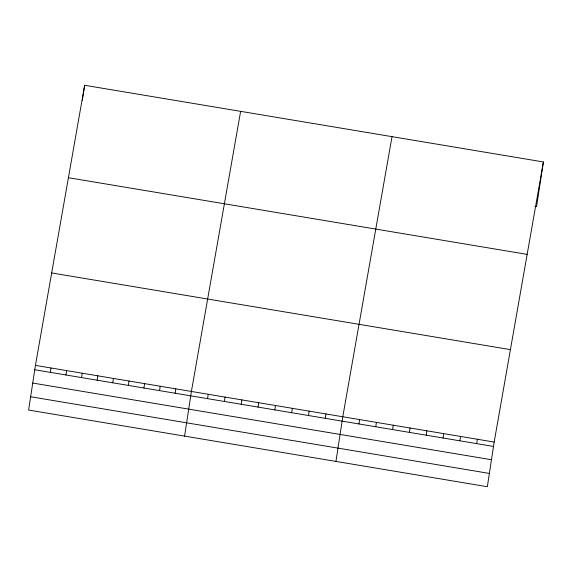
<?xml version="1.0" encoding="UTF-8"?>
<svg xmlns="http://www.w3.org/2000/svg" width="572" height="572" viewBox="0 0 572 572"><rect width="100%" height="100%" fill="white"/><g stroke="black" fill="none" stroke-linecap="round" stroke-linejoin="round"><path stroke-width="0.86" d="M35.435 365.386L28.6 410.045L487.344 486.722L494.172 442.063L543.4 161.955L84.656 85.278L35.435 365.386L494.172 442.063M82.332 100.457L84.656 85.278M50.357 372.372L51.03 367.989M65.959 374.982L66.631 370.599M81.553 377.584L82.225 373.209M97.154 380.194L97.819 375.811M112.748 382.804L113.42 378.421M128.35 385.406L129.015 381.031M143.944 388.016L144.616 383.633M159.538 390.626L160.21 386.243M175.139 393.229L175.811 388.846M184.57 436.114L191.405 391.455L240.633 111.347M207.557 398.648L208.229 394.265M224.374 401.458L225.046 397.075M241.198 404.268L241.87 399.892M258.015 407.085L258.687 402.702M274.839 409.895L275.511 405.512M291.656 412.705L292.328 408.322M308.48 415.515L309.152 411.139M325.296 418.332L325.968 413.949M335.957 461.418L342.792 416.759L392.013 136.651M358.937 423.952L359.609 419.569M375.761 426.762L376.433 422.379M392.585 429.572L393.25 425.196M409.402 432.389L410.074 428.006M426.226 435.199L426.891 430.816M443.043 438.009L443.715 433.626M459.867 440.819L460.531 436.436M476.683 443.629L477.355 439.253M543.4 161.955L536.565 206.614L534.884 206.335M68.411 177.713L527.155 254.39M51.68 272.951L510.417 349.628M34.763 369.769L493.507 446.446M32.733 383.054L491.47 459.738M30.631 396.753L489.375 473.43"/></g></svg>
